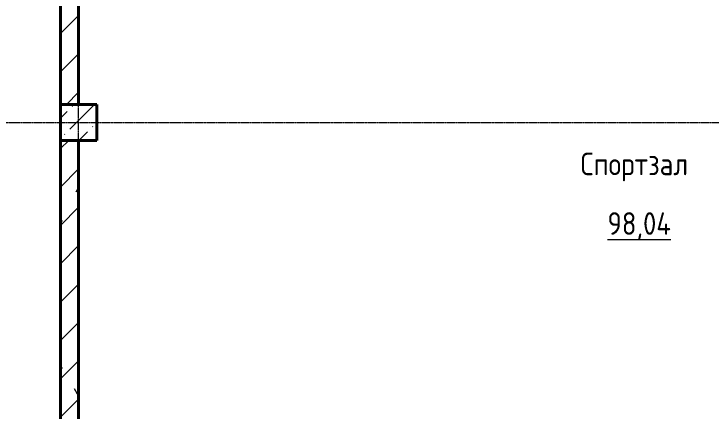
# Model space of a CAD drawing. Header units: millimetres. Extents: x 0 to 351840, y -132678 to 32417.
# Drawn here: x 331967 to 339683, y -38679 to -34288 of the extents above; entities that cross this region are included whole.
import ezdxf

# ---------------------------------------------------------------- set-up
doc = ezdxf.new("R2010")
doc.units = ezdxf.units.MM
doc.linetypes.add('BI_линия_сетки', pattern=[25, 20, -2.5, 0, -2.5])
for name, color, linetype, lineweight in [('Марки помещений', 7, 'Continuous', 20), ('Несущие колонны', 7, 'Continuous', 18), ('Оси', 7, 'Continuous', 9), ('Стены внутренние', 7, 'Continuous', 18), ('Стены несущие', 7, 'Continuous', 18)]:
    doc.layers.add(name, color=color, linetype=linetype, lineweight=lineweight)
doc.styles.add('GOST Common_1', font='GOST Common.ttf', dxfattribs={"width": 0.9, "height": 250})
pattern_1 = [(45, (2e-10, 1e-10), (-212.132, 212.132), [])]

# ---------------------------------------------------------------- blocks, each defined once
blk = doc.blocks.new('_временные_конструкции_колонны_монолитные_прямоугольная - _временная_конструкция_колонна_400x400-V18-01 Этаж__0_000___Отделочный_')
at = {"layer": 'Несущие колонны', "lineweight": 9}
h = blk.add_hatch(dxfattribs=at)
h.set_pattern_fill('FP_20', color=9, style=0, pattern_type=2)
h.set_pattern_definition([(45, (-33250, -13900), (84.18955, 308.69595), [396.875, -79.375, 3.353, -76.022])])
h.paths.add_polyline_path([(200, -200), (200, 200), (-200, 200), (-200, -200)])
at = {"layer": 'Несущие колонны', "color": 9, "lineweight": 40}
for p, q in [((200, 200), (-200, 200)), ((-200, 200), (-200, -200)), ((200, -200), (200, 200)), ((-200, -200), (200, -200))]:
    blk.add_line(p, q, dxfattribs=at)
blk = doc.blocks.new('A$C13a22a9d')
at = {"layer": 'Стены внутренние', "lineweight": 9}
h = blk.add_hatch(dxfattribs=at)
h.set_pattern_fill('FP_36', color=9, style=0, pattern_type=2)
h.set_pattern_definition(pattern_1)
h.paths.add_polyline_path([(33250, 14100), (33250, 16000), (33050, 16000), (33050, 14100)])
h = blk.add_hatch(dxfattribs=at)
h.set_pattern_fill('FP_35', color=9, style=0, pattern_type=2)
h.set_pattern_definition([(0, (2e-10, 1e-10), (1625.6, 406.4), [67.056, -1152.144, 67.056, -1152.144, -6502.4]), (0, (2e-10, 1e-10), (1625.6, 406.4), [-2438.4, 67.056, -2371.344, 67.056, -1152.144, -2844.8]), (0, (2e-10, 1e-10), (1625.6, 406.4), [-6096, 67.056, -745.744, 67.056, -1964.944]), (120, (609.6, 203.2), (-1164.7527, 1204.611), [67.056, -1152.144, 67.056, -1152.144, -6502.4]), (120, (609.6, 203.2), (-1164.7527, 1204.611), [-2438.4, 67.056, -2371.344, 67.056, -1152.144, -2844.8]), (120, (609.6, 203.2), (-1164.7527, 1204.611), [-6096, 67.056, -745.744, 67.056, -1964.944]), (240, (812.8, 1016), (-460.8473, -1611.011), [67.056, -1152.144, 67.056, -1152.144, -6502.4]), (240, (812.8, 1016), (-460.8473, -1611.011), [-2438.4, 67.056, -2371.344, 67.056, -1152.144, -2844.8]), (240, (812.8, 1016), (-460.8473, -1611.011), [-6096, 67.056, -745.744, 67.056, -1964.944])])
h.paths.add_polyline_path([(33250, 8100), (33250, 13700), (33050, 13700), (33050, 8100)])
h = blk.add_hatch(dxfattribs=at)
h.set_pattern_fill('FP_36', color=9, style=0, pattern_type=2)
h.set_pattern_definition(pattern_1)
h.paths.add_polyline_path([(33250, 8100), (33250, 13700), (33050, 13700), (33050, 8100)])
at = {"layer": 'Оси', "color": 9, "linetype": 'BI_линия_сетки'}
for p, q in [((33250, -3627.3), (33250, 29372.3)), ((-4869.1, 13900), (49050, 13900))]:
    blk.add_line(p, q, dxfattribs=at)
at = {"layer": 'Стены несущие', "color": 9, "lineweight": 40}
for p, q in [((33050, 16000), (33050, 14100)), ((33250, 14100), (33250, 15800)), ((33050, 13700), (33050, 8100)), ((33250, 8100), (33250, 13700))]:
    blk.add_line(p, q, dxfattribs=at)
at = {"layer": 'Несущие колонны', "color": 9}
blk.add_blockref('_временные_конструкции_колонны_монолитные_прямоугольная - _временная_конструкция_колонна_400x400-V18-01 Этаж__0_000___Отделочный_', (33250, 13900), dxfattribs=at)
at = {"layer": 'Марки помещений', "color": 9, "lineweight": 9, "char_height": 250, "attachment_point": 1, "style": 'GOST Common_1'}
for s, insert, width in [('Спортзал', (38806.4, 13566.6), 1616.202), ('\\L98,04', (39103.8, 12907.5), 894.683)]:
    blk.add_mtext(s, dxfattribs=dict(at, insert=insert, width=width))

msp = doc.modelspace()

# ---------------------------------------------------------------- block references
msp.add_blockref('A$C13a22a9d', (299433.4, -49388.2))

doc.saveas('drawing.dxf')
